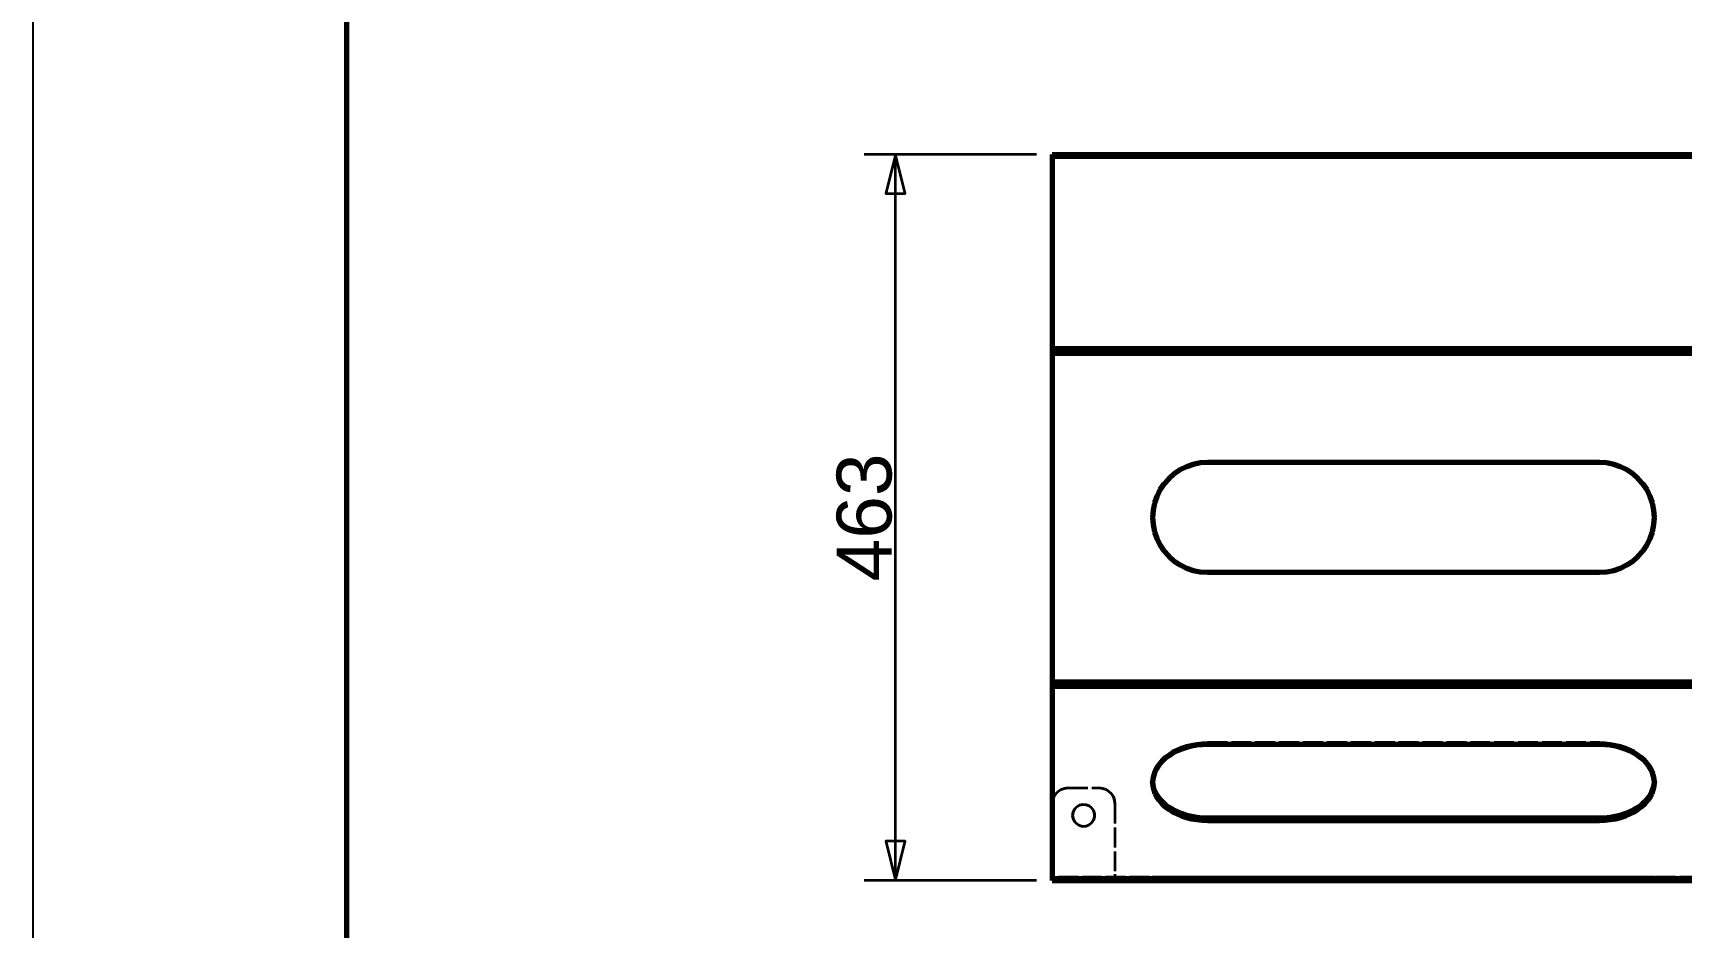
# Model space of a CAD drawing. Header units: millimetres. Extents: x 0 to 420, y 0 to 297.
# Drawn here: x 0 to 105.1, y 133.6 to 190.7 of the extents above; entities that cross this region are included whole.
import ezdxf
from ezdxf.enums import TextEntityAlignment as Align

# ---------------------------------------------------------------- set-up
doc = ezdxf.new("R2010")
doc.units = ezdxf.units.MM
doc.linetypes.add('DASHED', pattern=[1.524, 1.27, -0.254])
doc.styles.add('GOST', font='Arial')

msp = doc.modelspace()

# ---------------------------------------------------------------- linework, layer by layer
at = {"color": 7, "lineweight": 35}
for p, q in [((64, 182.91), (53, 182.91)), ((55, 136.61), (55, 182.91)), ((64, 136.61), (53, 136.61))]:
    msp.add_line(p, q, dxfattribs=at)
at = {"color": 1, "lineweight": 70}
for p, q in [((65, 182.91), (216, 182.91)), ((65, 182.91), (65, 182.91)), ((65, 182.91), (65, 182.91)), ((65, 182.91), (65, 182.9)), ((65, 182.9), (65, 182.9)), ((65, 182.9), (65, 182.89)), ((65, 182.89), (65, 182.89)), ((65, 182.89), (65, 182.88)), ((65, 182.88), (65, 182.87)), ((65, 182.87), (65, 182.86)), ((65, 182.86), (65, 182.85)), ((65, 182.85), (65, 182.84)), ((65, 182.84), (65, 182.83)), ((65, 182.83), (65, 182.81)), ((65, 182.81), (65, 182.8)), ((65, 182.8), (65, 170.53)), ((65, 182.8), (216, 182.8)), ((65, 170.53), (65, 170.51)), ((65, 170.53), (216, 170.53)), ((65, 170.51), (65, 170.49)), ((65, 170.49), (65, 170.48)), ((65, 170.48), (65, 170.46)), ((65, 170.46), (65, 170.44)), ((65, 170.44), (65, 170.42)), ((65, 170.42), (65, 170.4)), ((65, 170.4), (65, 170.37)), ((65, 170.37), (65, 170.35)), ((65, 170.35), (65, 170.33)), ((65, 170.33), (65, 170.31)), ((65, 170.31), (65, 170.28)), ((65, 170.28), (65, 170.26)), ((65, 170.26), (65, 170.24)), ((65, 170.24), (65, 149.28)), ((65, 170.24), (216, 170.24)), ((73.56, 162.99), (73.15, 162.79)), ((73.99, 163.14), (73.56, 162.99)), ((74.44, 163.23), (73.99, 163.14)), ((74.9, 163.26), (74.44, 163.23)), ((99.9, 163.26), (74.9, 163.26)), ((100.36, 163.23), (99.9, 163.26)), ((100.81, 163.14), (100.36, 163.23)), ((101.24, 162.99), (100.81, 163.14)), ((101.65, 162.79), (101.24, 162.99)), ((72.12, 161.89), (71.87, 161.51)), ((72.43, 162.23), (72.12, 161.89)), ((72.77, 162.54), (72.43, 162.23)), ((73.15, 162.79), (72.77, 162.54)), ((102.03, 162.54), (101.65, 162.79)), ((102.37, 162.23), (102.03, 162.54)), ((102.68, 161.89), (102.37, 162.23)), ((102.93, 161.51), (102.68, 161.89)), ((71.67, 161.1), (71.52, 160.67)), ((71.87, 161.51), (71.67, 161.1)), ((103.13, 161.1), (102.93, 161.51)), ((103.28, 160.67), (103.13, 161.1)), ((71.43, 160.22), (71.4, 159.76)), ((71.4, 159.76), (71.43, 159.3)), ((71.52, 160.67), (71.43, 160.22)), ((103.37, 160.22), (103.28, 160.67)), ((103.4, 159.76), (103.37, 160.22)), ((103.37, 159.3), (103.4, 159.76)), ((71.43, 159.3), (71.52, 158.85)), ((71.52, 158.85), (71.67, 158.42)), ((103.13, 158.42), (103.28, 158.85)), ((103.28, 158.85), (103.37, 159.3)), ((71.67, 158.42), (71.87, 158.01)), ((71.87, 158.01), (72.12, 157.63)), ((102.68, 157.63), (102.93, 158.01)), ((102.93, 158.01), (103.13, 158.42)), ((72.12, 157.63), (72.43, 157.28)), ((72.43, 157.28), (72.77, 156.98)), ((72.77, 156.98), (73.15, 156.73)), ((73.15, 156.73), (73.56, 156.53)), ((101.24, 156.53), (101.65, 156.73)), ((101.65, 156.73), (102.03, 156.98)), ((102.03, 156.98), (102.37, 157.28)), ((102.37, 157.28), (102.68, 157.63)), ((73.56, 156.53), (73.99, 156.38)), ((73.99, 156.38), (74.44, 156.29)), ((74.44, 156.29), (74.9, 156.26)), ((74.9, 156.26), (99.9, 156.26)), ((99.9, 156.26), (100.36, 156.29)), ((100.36, 156.29), (100.81, 156.38)), ((100.81, 156.38), (101.24, 156.53)), ((65, 149.28), (65, 149.26)), ((65, 149.28), (216, 149.28)), ((65, 149.26), (65, 149.23)), ((65, 149.23), (65, 149.21)), ((65, 149.21), (65, 149.19)), ((65, 149.19), (65, 149.17)), ((65, 149.17), (65, 149.14)), ((65, 149.14), (65, 149.12)), ((65, 149.12), (65, 149.1)), ((65, 149.1), (65, 149.08)), ((65, 149.08), (65, 149.06)), ((65, 149.06), (65, 149.04)), ((65, 149.04), (65, 149.03)), ((65, 149.03), (65, 149.01)), ((65, 149.01), (65, 148.99)), ((65, 148.99), (65, 136.72)), ((65, 148.99), (216, 148.99)), ((73.56, 145.09), (73.25, 144.99)), ((73.88, 145.17), (73.56, 145.09)), ((74.22, 145.23), (73.88, 145.17)), ((74.56, 145.26), (74.22, 145.23)), ((74.9, 145.27), (74.56, 145.26)), ((99.9, 145.27), (74.9, 145.27)), ((100.24, 145.26), (99.9, 145.27)), ((100.58, 145.23), (100.24, 145.26)), ((100.92, 145.17), (100.58, 145.23)), ((101.24, 145.09), (100.92, 145.17)), ((101.55, 144.99), (101.24, 145.09)), ((71.81, 144), (71.67, 143.78)), ((71.99, 144.2), (71.81, 144)), ((72.19, 144.39), (71.99, 144.2)), ((72.43, 144.56), (72.19, 144.39)), ((72.68, 144.72), (72.43, 144.56)), ((72.96, 144.87), (72.68, 144.72)), ((73.25, 144.99), (72.96, 144.87)), ((101.84, 144.87), (101.55, 144.99)), ((102.12, 144.72), (101.84, 144.87)), ((102.37, 144.56), (102.12, 144.72)), ((102.61, 144.39), (102.37, 144.56)), ((102.81, 144.2), (102.61, 144.39)), ((102.99, 144), (102.81, 144.2)), ((103.13, 143.78), (102.99, 144)), ((71.42, 143.09), (71.4, 142.86)), ((71.47, 143.33), (71.42, 143.09)), ((71.55, 143.56), (71.47, 143.33)), ((71.67, 143.78), (71.55, 143.56)), ((103.25, 143.56), (103.13, 143.78)), ((103.33, 143.33), (103.25, 143.56)), ((103.38, 143.09), (103.33, 143.33)), ((103.4, 142.86), (103.38, 143.09)), ((71.43, 142.7), (71.4, 142.93)), ((71.4, 142.86), (71.42, 142.62)), ((71.42, 142.62), (71.47, 142.38)), ((71.49, 142.47), (71.43, 142.7)), ((71.47, 142.38), (71.55, 142.15)), ((71.58, 142.24), (71.49, 142.47)), ((71.55, 142.15), (71.67, 141.93)), ((71.7, 142.03), (71.58, 142.24)), ((71.67, 141.93), (71.81, 141.72)), ((71.85, 141.82), (71.7, 142.03)), ((103.1, 142.03), (102.95, 141.82)), ((102.99, 141.72), (103.13, 141.93)), ((103.22, 142.24), (103.1, 142.03)), ((103.13, 141.93), (103.25, 142.15)), ((103.31, 142.47), (103.22, 142.24)), ((103.25, 142.15), (103.33, 142.38)), ((103.37, 142.7), (103.31, 142.47)), ((103.33, 142.38), (103.38, 142.62)), ((103.4, 142.93), (103.37, 142.7)), ((103.38, 142.62), (103.4, 142.86)), ((71.81, 141.72), (71.99, 141.51)), ((72.03, 141.62), (71.85, 141.82)), ((71.99, 141.51), (72.19, 141.32)), ((72.23, 141.44), (72.03, 141.62)), ((72.19, 141.32), (72.43, 141.15)), ((72.46, 141.27), (72.23, 141.44)), ((72.43, 141.15), (72.68, 140.99)), ((72.72, 141.11), (72.46, 141.27)), ((72.68, 140.99), (72.96, 140.85)), ((72.99, 140.98), (72.72, 141.11)), ((72.96, 140.85), (73.25, 140.72)), ((73.28, 140.86), (72.99, 140.98)), ((73.58, 140.76), (73.28, 140.86)), ((101.52, 140.86), (101.22, 140.76)), ((101.81, 140.98), (101.52, 140.86)), ((101.55, 140.72), (101.84, 140.85)), ((102.08, 141.11), (101.81, 140.98)), ((101.84, 140.85), (102.12, 140.99)), ((102.34, 141.27), (102.08, 141.11)), ((102.12, 140.99), (102.37, 141.15)), ((102.57, 141.44), (102.34, 141.27)), ((102.37, 141.15), (102.61, 141.32)), ((102.77, 141.62), (102.57, 141.44)), ((102.61, 141.32), (102.81, 141.51)), ((102.95, 141.82), (102.77, 141.62)), ((102.81, 141.51), (102.99, 141.72)), ((73.25, 140.72), (73.56, 140.62)), ((73.56, 140.62), (73.88, 140.54)), ((73.9, 140.68), (73.58, 140.76)), ((73.88, 140.54), (74.22, 140.49)), ((74.23, 140.63), (73.9, 140.68)), ((74.22, 140.49), (74.56, 140.45)), ((74.56, 140.59), (74.23, 140.63)), ((74.9, 140.58), (74.56, 140.59)), ((74.56, 140.45), (74.9, 140.44)), ((99.9, 140.58), (74.9, 140.58)), ((74.9, 140.44), (74.9, 140.58)), ((74.9, 140.44), (99.9, 140.44)), ((100.24, 140.59), (99.9, 140.58)), ((99.9, 140.44), (99.9, 140.58)), ((99.9, 140.44), (100.24, 140.45)), ((100.57, 140.63), (100.24, 140.59)), ((100.24, 140.45), (100.58, 140.49)), ((100.9, 140.68), (100.57, 140.63)), ((100.58, 140.49), (100.92, 140.54)), ((101.22, 140.76), (100.9, 140.68)), ((100.92, 140.54), (101.24, 140.62)), ((101.24, 140.62), (101.55, 140.72)), ((65, 136.72), (65, 136.71)), ((65, 136.72), (216, 136.72)), ((65, 136.71), (65, 136.69)), ((65, 136.69), (65, 136.68)), ((65, 136.68), (65, 136.67)), ((65, 136.67), (65, 136.66)), ((65, 136.66), (65, 136.65)), ((65, 136.65), (65, 136.64)), ((65, 136.64), (65, 136.63)), ((65, 136.63), (65, 136.62)), ((65, 136.62), (65, 136.62)), ((65, 136.62), (65, 136.61)), ((65, 136.61), (216, 136.61)), ((65, 136.61), (65, 136.61)), ((65, 136.61), (65, 136.61)), ((65, 136.61), (65, 136.61))]:
    msp.add_line(p, q, dxfattribs=at)
at = {"color": 5, "linetype": 'DASHED', "lineweight": 35}
for p, q in [((216, 182.91), (65, 182.91)), ((65, 182.71), (65, 182.91)), ((65, 182.71), (65, 182.91)), ((67.15, 182.91), (67.15, 182.71)), ((67.15, 182.91), (67.17, 182.91)), ((67.17, 182.91), (67.15, 182.91)), ((67.17, 182.91), (67.23, 182.91)), ((67.23, 182.91), (67.17, 182.91)), ((67.23, 182.91), (67.34, 182.91)), ((67.34, 182.91), (67.23, 182.91)), ((67.34, 182.91), (67.47, 182.91)), ((67.47, 182.91), (67.34, 182.91)), ((67.47, 182.91), (67.63, 182.91)), ((67.63, 182.91), (67.47, 182.91)), ((67.63, 182.91), (67.81, 182.91)), ((67.81, 182.91), (67.63, 182.91)), ((67.81, 182.91), (68, 182.91)), ((68, 182.91), (67.81, 182.91)), ((68, 182.91), (68.19, 182.91)), ((68.19, 182.91), (68, 182.91)), ((68.19, 182.91), (68.37, 182.91)), ((68.37, 182.91), (68.19, 182.91)), ((68.37, 182.91), (68.53, 182.91)), ((68.53, 182.91), (68.37, 182.91)), ((68.53, 182.91), (68.66, 182.91)), ((68.66, 182.91), (68.53, 182.91)), ((68.66, 182.91), (68.77, 182.91)), ((68.77, 182.91), (68.66, 182.91)), ((68.77, 182.91), (68.83, 182.91)), ((68.83, 182.91), (68.77, 182.91)), ((68.83, 182.91), (68.85, 182.91)), ((68.85, 182.91), (68.83, 182.91)), ((96.15, 182.91), (96.15, 182.71)), ((96.15, 182.91), (96.17, 182.91)), ((96.17, 182.91), (96.15, 182.91)), ((96.17, 182.91), (96.23, 182.91)), ((96.23, 182.91), (96.17, 182.91)), ((96.23, 182.91), (96.34, 182.91)), ((96.34, 182.91), (96.23, 182.91)), ((96.34, 182.91), (96.47, 182.91)), ((96.47, 182.91), (96.34, 182.91)), ((96.47, 182.91), (96.63, 182.91)), ((96.63, 182.91), (96.47, 182.91)), ((96.63, 182.91), (96.81, 182.91)), ((96.81, 182.91), (96.63, 182.91)), ((96.81, 182.91), (97, 182.91)), ((97, 182.91), (96.81, 182.91)), ((97, 182.91), (97.19, 182.91)), ((97.19, 182.91), (97, 182.91)), ((97.19, 182.91), (97.37, 182.91)), ((97.37, 182.91), (97.19, 182.91)), ((97.37, 182.91), (97.53, 182.91)), ((97.53, 182.91), (97.37, 182.91)), ((97.53, 182.91), (97.66, 182.91)), ((97.66, 182.91), (97.53, 182.91)), ((97.66, 182.91), (97.77, 182.91)), ((97.77, 182.91), (97.66, 182.91)), ((97.77, 182.91), (97.83, 182.91)), ((97.83, 182.91), (97.77, 182.91)), ((97.83, 182.91), (97.85, 182.91)), ((97.85, 182.91), (97.83, 182.91)), ((65, 182.65), (65, 182.8)), ((65, 182.71), (65, 182.71)), ((65, 182.71), (65, 182.71)), ((65, 182.71), (65, 182.71)), ((65, 182.71), (65, 182.7)), ((216, 182.71), (65, 182.71)), ((65, 182.71), (216, 182.71)), ((65, 182.7), (65, 182.7)), ((65, 182.7), (65, 182.7)), ((65, 182.7), (65, 182.7)), ((65, 182.7), (65, 182.69)), ((65, 182.69), (65, 182.69)), ((65, 182.69), (65, 182.68)), ((65, 182.68), (65, 182.67)), ((65, 182.67), (65, 182.67)), ((65, 182.67), (65, 182.66)), ((65, 182.66), (65, 182.65)), ((65, 182.65), (65, 170.38)), ((67.15, 182.71), (67.17, 182.71)), ((67.17, 182.71), (67.15, 182.71)), ((67.17, 182.71), (67.23, 182.71)), ((67.23, 182.71), (67.17, 182.71)), ((67.23, 182.71), (67.34, 182.71)), ((67.34, 182.71), (67.23, 182.71)), ((67.34, 182.71), (67.47, 182.71)), ((67.47, 182.71), (67.34, 182.71)), ((67.47, 182.71), (67.63, 182.71)), ((67.63, 182.71), (67.47, 182.71)), ((67.63, 182.71), (67.81, 182.71)), ((67.81, 182.71), (67.63, 182.71)), ((67.81, 182.71), (68, 182.71)), ((68, 182.71), (67.81, 182.71)), ((68, 182.71), (68.19, 182.71)), ((68.19, 182.71), (68, 182.71)), ((68.19, 182.71), (68.37, 182.71)), ((68.37, 182.71), (68.19, 182.71)), ((68.37, 182.71), (68.53, 182.71)), ((68.53, 182.71), (68.37, 182.71)), ((68.53, 182.71), (68.66, 182.71)), ((68.66, 182.71), (68.53, 182.71)), ((68.66, 182.71), (68.77, 182.71)), ((68.77, 182.71), (68.66, 182.71)), ((68.77, 182.71), (68.83, 182.71)), ((68.83, 182.71), (68.77, 182.71)), ((68.83, 182.71), (68.85, 182.71)), ((68.85, 182.71), (68.83, 182.71)), ((96.15, 182.71), (96.17, 182.71)), ((96.17, 182.71), (96.15, 182.71)), ((96.17, 182.71), (96.23, 182.71)), ((96.23, 182.71), (96.17, 182.71)), ((96.23, 182.71), (96.34, 182.71)), ((96.34, 182.71), (96.23, 182.71)), ((96.34, 182.71), (96.47, 182.71)), ((96.47, 182.71), (96.34, 182.71)), ((96.47, 182.71), (96.63, 182.71)), ((96.63, 182.71), (96.47, 182.71)), ((96.63, 182.71), (96.81, 182.71)), ((96.81, 182.71), (96.63, 182.71)), ((96.81, 182.71), (97, 182.71)), ((97, 182.71), (96.81, 182.71)), ((97, 182.71), (97.19, 182.71)), ((97.19, 182.71), (97, 182.71)), ((97.19, 182.71), (97.37, 182.71)), ((97.37, 182.71), (97.19, 182.71)), ((97.37, 182.71), (97.53, 182.71)), ((97.53, 182.71), (97.37, 182.71)), ((97.53, 182.71), (97.66, 182.71)), ((97.66, 182.71), (97.53, 182.71)), ((97.66, 182.71), (97.77, 182.71)), ((97.77, 182.71), (97.66, 182.71)), ((97.77, 182.71), (97.83, 182.71)), ((97.83, 182.71), (97.77, 182.71)), ((97.83, 182.71), (97.85, 182.71)), ((97.85, 182.71), (97.83, 182.71)), ((65, 170.38), (65, 170.53)), ((65, 170.38), (65, 170.37)), ((65, 170.37), (65, 170.37)), ((65, 170.37), (65, 170.36)), ((65, 170.36), (65, 170.35)), ((65, 170.35), (65, 170.34)), ((65, 170.34), (65, 170.33)), ((65, 170.33), (65, 170.32)), ((65, 170.32), (65, 170.31)), ((65, 170.31), (65, 170.3)), ((65, 170.3), (65, 170.28)), ((65, 170.28), (65, 170.27)), ((65, 170.27), (65, 170.26)), ((65, 170.26), (65, 170.25)), ((65, 170.25), (65, 170.24)), ((65, 170.24), (65, 149.28)), ((73.15, 162.79), (73.56, 162.99)), ((73.56, 162.99), (73.99, 163.14)), ((73.99, 163.14), (74.44, 163.23)), ((74.44, 163.23), (74.9, 163.26)), ((74.9, 163.26), (99.9, 163.26)), ((99.9, 163.26), (100.36, 163.23)), ((100.36, 163.23), (100.81, 163.14)), ((100.81, 163.14), (101.24, 162.99)), ((101.24, 162.99), (101.65, 162.79)), ((71.87, 161.51), (72.12, 161.89)), ((72.12, 161.89), (72.43, 162.23)), ((72.43, 162.23), (72.77, 162.54)), ((72.77, 162.54), (73.15, 162.79)), ((101.65, 162.79), (102.03, 162.54)), ((102.03, 162.54), (102.37, 162.23)), ((102.37, 162.23), (102.68, 161.89)), ((102.68, 161.89), (102.93, 161.51)), ((71.52, 160.67), (71.67, 161.1)), ((71.67, 161.1), (71.87, 161.51)), ((102.93, 161.51), (103.13, 161.1)), ((103.13, 161.1), (103.28, 160.67)), ((71.4, 159.76), (71.43, 160.22)), ((71.43, 159.3), (71.4, 159.76)), ((71.43, 160.22), (71.52, 160.67)), ((103.28, 160.67), (103.37, 160.22)), ((103.37, 160.22), (103.4, 159.76)), ((103.4, 159.76), (103.37, 159.3)), ((71.52, 158.85), (71.43, 159.3)), ((71.67, 158.42), (71.52, 158.85)), ((103.28, 158.85), (103.13, 158.42)), ((103.37, 159.3), (103.28, 158.85)), ((71.87, 158.01), (71.67, 158.42)), ((72.12, 157.63), (71.87, 158.01)), ((102.93, 158.01), (102.68, 157.63)), ((103.13, 158.42), (102.93, 158.01)), ((72.43, 157.28), (72.12, 157.63)), ((72.77, 156.98), (72.43, 157.28)), ((73.15, 156.73), (72.77, 156.98)), ((73.56, 156.53), (73.15, 156.73)), ((101.65, 156.73), (101.24, 156.53)), ((102.03, 156.98), (101.65, 156.73)), ((102.37, 157.28), (102.03, 156.98)), ((102.68, 157.63), (102.37, 157.28)), ((73.99, 156.38), (73.56, 156.53)), ((74.44, 156.29), (73.99, 156.38)), ((74.9, 156.26), (74.44, 156.29)), ((99.9, 156.26), (74.9, 156.26)), ((100.36, 156.29), (99.9, 156.26)), ((100.81, 156.38), (100.36, 156.29)), ((101.24, 156.53), (100.81, 156.38)), ((65, 149.28), (65, 149.27)), ((65, 149.27), (65, 149.26)), ((65, 149.26), (65, 149.25)), ((65, 149.25), (65, 149.23)), ((65, 149.23), (65, 149.22)), ((65, 149.22), (65, 149.21)), ((65, 149.21), (65, 149.2)), ((65, 149.2), (65, 149.19)), ((65, 149.19), (65, 149.18)), ((65, 149.18), (65, 149.17)), ((65, 149.17), (65, 149.16)), ((65, 149.16), (65, 149.15)), ((65, 149.15), (65, 149.14)), ((65, 149.14), (65, 136.86)), ((65, 149.14), (65, 148.99)), ((65, 149.14), (65, 149.14)), ((72.96, 145.01), (73.25, 145.13)), ((73.25, 145.13), (73.56, 145.23)), ((73.56, 145.23), (73.88, 145.31)), ((73.88, 145.31), (74.22, 145.37)), ((74.22, 145.37), (74.56, 145.41)), ((74.56, 145.41), (74.9, 145.42)), ((74.9, 145.42), (99.9, 145.42)), ((99.9, 145.42), (100.24, 145.41)), ((100.24, 145.41), (100.58, 145.37)), ((100.58, 145.37), (100.92, 145.31)), ((100.92, 145.31), (101.24, 145.23)), ((101.24, 145.23), (101.55, 145.13)), ((101.55, 145.13), (101.84, 145.01)), ((71.67, 143.93), (71.81, 144.14)), ((71.81, 144.14), (71.99, 144.34)), ((71.99, 144.34), (72.19, 144.53)), ((72.19, 144.53), (72.43, 144.71)), ((72.43, 144.71), (72.68, 144.87)), ((72.68, 144.87), (72.96, 145.01)), ((101.84, 145.01), (102.12, 144.87)), ((102.12, 144.87), (102.37, 144.71)), ((102.37, 144.71), (102.61, 144.53)), ((102.61, 144.53), (102.81, 144.34)), ((102.81, 144.34), (102.99, 144.14)), ((102.99, 144.14), (103.13, 143.93)), ((71.4, 143), (71.42, 143.24)), ((71.4, 142.93), (71.4, 143)), ((71.42, 143.24), (71.47, 143.47)), ((71.47, 143.47), (71.55, 143.7)), ((71.55, 143.7), (71.67, 143.93)), ((103.13, 143.93), (103.25, 143.7)), ((103.25, 143.7), (103.33, 143.47)), ((103.33, 143.47), (103.38, 143.24)), ((103.38, 143.24), (103.4, 143)), ((103.4, 143), (103.4, 142.93)), ((65.1, 141.94), (65.03, 141.73)), ((65.03, 141.73), (65.1, 141.94)), ((65.22, 142.13), (65.1, 141.94)), ((65.1, 141.94), (65.22, 142.13)), ((65.38, 142.29), (65.22, 142.13)), ((65.22, 142.13), (65.38, 142.29)), ((65.57, 142.41), (65.38, 142.29)), ((65.38, 142.29), (65.57, 142.41)), ((65.78, 142.48), (65.57, 142.41)), ((65.57, 142.41), (65.78, 142.48)), ((66, 142.51), (65.78, 142.48)), ((65.78, 142.48), (66, 142.51)), ((66, 142.51), (68, 142.51)), ((66, 142.51), (68, 142.51)), ((68, 142.51), (68.22, 142.48)), ((68.22, 142.48), (68, 142.51)), ((68.22, 142.48), (68.43, 142.41)), ((68.43, 142.41), (68.22, 142.48)), ((68.43, 142.41), (68.62, 142.29)), ((68.62, 142.29), (68.43, 142.41)), ((68.62, 142.29), (68.78, 142.13)), ((68.78, 142.13), (68.62, 142.29)), ((68.78, 142.13), (68.9, 141.94)), ((68.9, 141.94), (68.78, 142.13)), ((68.9, 141.94), (68.97, 141.73)), ((68.97, 141.73), (68.9, 141.94)), ((65.03, 141.73), (65, 141.51)), ((65, 141.51), (65.03, 141.73)), ((65, 141.51), (65, 137.01)), ((65, 137.01), (65, 141.51)), ((66.3, 140.76), (66.33, 140.97)), ((66.33, 140.97), (66.3, 140.76)), ((66.33, 140.97), (66.42, 141.15)), ((66.42, 141.15), (66.33, 140.97)), ((66.42, 141.15), (66.56, 141.31)), ((66.56, 141.31), (66.42, 141.15)), ((66.56, 141.31), (66.74, 141.41)), ((66.74, 141.41), (66.56, 141.31)), ((66.74, 141.41), (66.95, 141.46)), ((66.95, 141.46), (66.74, 141.41)), ((66.95, 141.46), (67.16, 141.44)), ((67.16, 141.44), (66.95, 141.46)), ((67.16, 141.44), (67.35, 141.37)), ((67.35, 141.37), (67.16, 141.44)), ((67.35, 141.37), (67.51, 141.24)), ((67.51, 141.24), (67.35, 141.37)), ((67.51, 141.24), (67.63, 141.06)), ((67.63, 141.06), (67.51, 141.24)), ((67.63, 141.06), (67.69, 140.86)), ((67.69, 140.86), (67.63, 141.06)), ((67.69, 140.86), (67.69, 140.66)), ((67.69, 140.66), (67.69, 140.86)), ((68.97, 141.73), (69, 141.51)), ((69, 141.51), (68.97, 141.73)), ((69, 141.51), (69, 137.01)), ((69, 141.51), (69, 137.01)), ((66.33, 140.55), (66.3, 140.76)), ((66.3, 140.76), (66.33, 140.55)), ((66.42, 140.37), (66.33, 140.55)), ((66.33, 140.55), (66.42, 140.37)), ((66.56, 140.21), (66.42, 140.37)), ((66.42, 140.37), (66.56, 140.21)), ((66.74, 140.11), (66.56, 140.21)), ((66.56, 140.21), (66.74, 140.11)), ((66.95, 140.06), (66.74, 140.11)), ((66.74, 140.11), (66.95, 140.06)), ((67.16, 140.08), (66.95, 140.06)), ((66.95, 140.06), (67.16, 140.08)), ((67.35, 140.15), (67.16, 140.08)), ((67.16, 140.08), (67.35, 140.15)), ((67.51, 140.28), (67.35, 140.15)), ((67.35, 140.15), (67.51, 140.28)), ((67.63, 140.46), (67.51, 140.28)), ((67.51, 140.28), (67.63, 140.46)), ((67.69, 140.66), (67.63, 140.46)), ((67.63, 140.46), (67.69, 140.66)), ((65, 136.96), (65, 137.01)), ((65, 137.01), (65, 136.99)), ((65, 136.99), (65, 136.97)), ((65, 136.97), (65, 136.94)), ((65, 136.92), (65, 136.96)), ((65, 136.94), (65, 136.92)), ((65, 136.88), (65, 136.92)), ((65, 136.92), (65, 136.9)), ((65, 136.9), (65, 136.88)), ((65, 136.84), (65, 136.88)), ((65, 136.88), (65, 136.87)), ((65, 136.87), (65, 136.85)), ((65, 136.86), (65, 136.86)), ((65, 136.86), (65, 136.85)), ((65, 136.86), (65, 136.72)), ((65, 136.85), (65, 136.84)), ((65, 136.85), (65, 136.84)), ((65, 136.8), (65, 136.84)), ((65, 136.84), (65, 136.83)), ((65, 136.84), (65, 136.84)), ((65, 136.84), (65, 136.83)), ((65, 136.83), (65, 136.82)), ((65, 136.83), (65, 136.83)), ((65, 136.83), (65, 136.82)), ((65, 136.82), (65, 136.81)), ((65, 136.82), (65, 136.82)), ((65, 136.82), (65, 136.82)), ((65, 136.82), (65, 136.81)), ((65, 136.81), (65, 136.81)), ((65, 136.81), (65, 136.81)), ((65, 136.81), (65, 136.61)), ((65, 136.81), (69, 136.81)), ((65, 136.81), (65, 136.61)), ((65, 136.81), (65, 136.81)), ((65, 136.81), (65, 136.81)), ((65, 136.81), (65, 136.81)), ((65, 136.81), (65, 136.81)), ((216, 136.81), (65, 136.81)), ((65, 136.76), (65, 136.8)), ((65, 136.73), (65, 136.76)), ((65, 136.7), (65, 136.73)), ((65, 136.67), (65, 136.7)), ((65, 136.65), (65, 136.67)), ((65, 136.63), (65, 136.65)), ((65, 136.62), (65, 136.63)), ((69, 137.01), (69, 136.96)), ((69, 137.01), (69, 136.99)), ((69, 136.99), (69, 136.97)), ((69, 136.97), (69, 136.94)), ((69, 136.96), (69, 136.92)), ((69, 136.94), (69, 136.92)), ((69, 136.92), (69, 136.88)), ((69, 136.92), (69, 136.9)), ((69, 136.9), (69, 136.88)), ((69, 136.88), (69, 136.84)), ((69, 136.88), (69, 136.87)), ((69, 136.87), (69, 136.85)), ((69, 136.85), (69, 136.84)), ((69, 136.84), (69, 136.8)), ((69, 136.84), (69, 136.83)), ((69, 136.83), (69, 136.82)), ((69, 136.82), (69, 136.81)), ((69, 136.61), (69, 136.81)), ((69, 136.81), (69, 136.81)), ((69, 136.81), (69, 136.81)), ((69, 136.81), (69, 136.61)), ((69, 136.81), (69.2, 136.81)), ((69, 136.8), (69, 136.76)), ((69, 136.76), (69, 136.73)), ((69, 136.73), (69, 136.7)), ((69, 136.7), (69, 136.67)), ((69, 136.67), (69, 136.65)), ((69, 136.65), (69, 136.63)), ((69, 136.63), (69, 136.62)), ((69.2, 136.81), (211.8, 136.81)), ((69.2, 136.81), (69.2, 136.61)), ((69.2, 136.81), (69.2, 136.61)), ((71.42, 136.81), (71.4, 136.81)), ((71.4, 136.81), (71.42, 136.81)), ((71.42, 136.81), (71.4, 136.81)), ((71.4, 136.81), (71.42, 136.81)), ((71.49, 136.81), (71.42, 136.81)), ((71.42, 136.81), (71.49, 136.81)), ((71.49, 136.81), (71.42, 136.81)), ((71.42, 136.81), (71.49, 136.81)), ((71.6, 136.81), (71.49, 136.81)), ((71.49, 136.81), (71.6, 136.81)), ((71.6, 136.81), (71.49, 136.81)), ((71.49, 136.81), (71.6, 136.81)), ((71.75, 136.81), (71.6, 136.81)), ((71.6, 136.81), (71.75, 136.81)), ((71.75, 136.81), (71.6, 136.81)), ((71.6, 136.81), (71.75, 136.81)), ((71.94, 136.81), (71.75, 136.81)), ((71.75, 136.81), (71.94, 136.81)), ((71.94, 136.81), (71.75, 136.81)), ((71.75, 136.81), (71.94, 136.81)), ((72.16, 136.81), (71.94, 136.81)), ((71.94, 136.81), (72.16, 136.81)), ((72.16, 136.81), (71.94, 136.81)), ((71.94, 136.81), (72.16, 136.81)), ((72.43, 136.81), (72.16, 136.81)), ((72.16, 136.81), (72.43, 136.81)), ((72.43, 136.81), (72.16, 136.81)), ((72.16, 136.81), (72.43, 136.81)), ((72.72, 136.81), (72.43, 136.81)), ((72.43, 136.81), (72.72, 136.81)), ((72.72, 136.81), (72.43, 136.81)), ((72.43, 136.81), (72.72, 136.81)), ((73.04, 136.81), (72.72, 136.81)), ((72.72, 136.81), (73.04, 136.81)), ((73.04, 136.81), (72.72, 136.81)), ((72.72, 136.81), (73.04, 136.81)), ((73.38, 136.81), (73.04, 136.81)), ((73.04, 136.81), (73.38, 136.81)), ((73.38, 136.81), (73.04, 136.81)), ((73.04, 136.81), (73.38, 136.81)), ((73.74, 136.81), (73.38, 136.81)), ((73.38, 136.81), (73.74, 136.81)), ((73.74, 136.81), (73.38, 136.81)), ((73.38, 136.81), (73.74, 136.81)), ((74.12, 136.81), (73.74, 136.81)), ((73.74, 136.81), (74.12, 136.81)), ((74.12, 136.81), (73.74, 136.81)), ((73.74, 136.81), (74.12, 136.81)), ((74.51, 136.81), (74.12, 136.81)), ((74.12, 136.81), (74.51, 136.81)), ((74.51, 136.81), (74.12, 136.81)), ((74.12, 136.81), (74.51, 136.81)), ((74.9, 136.81), (74.51, 136.81)), ((74.51, 136.81), (74.9, 136.81)), ((74.9, 136.81), (74.51, 136.81)), ((74.51, 136.81), (74.9, 136.81)), ((74.9, 136.81), (99.9, 136.81)), ((99.9, 136.81), (74.9, 136.81)), ((74.9, 136.81), (99.9, 136.81)), ((99.9, 136.81), (74.9, 136.81)), ((99.9, 136.81), (100.29, 136.81)), ((100.29, 136.81), (99.9, 136.81)), ((99.9, 136.81), (100.29, 136.81)), ((100.29, 136.81), (99.9, 136.81)), ((100.29, 136.81), (100.68, 136.81)), ((100.68, 136.81), (100.29, 136.81)), ((100.29, 136.81), (100.68, 136.81)), ((100.68, 136.81), (100.29, 136.81)), ((100.68, 136.81), (101.06, 136.81)), ((101.06, 136.81), (100.68, 136.81)), ((100.68, 136.81), (101.06, 136.81)), ((101.06, 136.81), (100.68, 136.81)), ((101.06, 136.81), (101.42, 136.81)), ((101.42, 136.81), (101.06, 136.81)), ((101.06, 136.81), (101.42, 136.81)), ((101.42, 136.81), (101.06, 136.81)), ((101.42, 136.81), (101.76, 136.81)), ((101.76, 136.81), (101.42, 136.81)), ((101.42, 136.81), (101.76, 136.81)), ((101.76, 136.81), (101.42, 136.81)), ((101.76, 136.81), (102.08, 136.81)), ((102.08, 136.81), (101.76, 136.81)), ((101.76, 136.81), (102.08, 136.81)), ((102.08, 136.81), (101.76, 136.81)), ((102.08, 136.81), (102.37, 136.81)), ((102.37, 136.81), (102.08, 136.81)), ((102.08, 136.81), (102.37, 136.81)), ((102.37, 136.81), (102.08, 136.81)), ((102.37, 136.81), (102.64, 136.81)), ((102.64, 136.81), (102.37, 136.81)), ((102.37, 136.81), (102.64, 136.81)), ((102.64, 136.81), (102.37, 136.81)), ((102.64, 136.81), (102.86, 136.81)), ((102.86, 136.81), (102.64, 136.81)), ((102.64, 136.81), (102.86, 136.81)), ((102.86, 136.81), (102.64, 136.81)), ((102.86, 136.81), (103.05, 136.81)), ((103.05, 136.81), (102.86, 136.81)), ((102.86, 136.81), (103.05, 136.81)), ((103.05, 136.81), (102.86, 136.81)), ((103.05, 136.81), (103.2, 136.81)), ((103.2, 136.81), (103.05, 136.81)), ((103.05, 136.81), (103.2, 136.81)), ((103.2, 136.81), (103.05, 136.81)), ((103.2, 136.81), (103.31, 136.81)), ((103.31, 136.81), (103.2, 136.81)), ((103.2, 136.81), (103.31, 136.81)), ((103.31, 136.81), (103.2, 136.81)), ((103.31, 136.81), (103.38, 136.81)), ((103.38, 136.81), (103.31, 136.81)), ((103.31, 136.81), (103.38, 136.81)), ((103.38, 136.81), (103.31, 136.81)), ((103.38, 136.81), (103.4, 136.81)), ((103.4, 136.81), (103.38, 136.81)), ((103.38, 136.81), (103.4, 136.81)), ((103.4, 136.81), (103.38, 136.81)), ((65, 136.61), (65, 136.62)), ((65, 136.61), (69, 136.61)), ((65, 136.61), (65, 136.61)), ((69, 136.62), (69, 136.61)), ((69.2, 136.61), (69, 136.61)), ((69, 136.61), (69, 136.61)), ((69.2, 136.61), (211.8, 136.61)), ((71.42, 136.61), (71.4, 136.61)), ((71.4, 136.61), (71.42, 136.61)), ((71.42, 136.61), (71.4, 136.61)), ((71.4, 136.61), (71.42, 136.61)), ((71.49, 136.61), (71.42, 136.61)), ((71.42, 136.61), (71.49, 136.61)), ((71.49, 136.61), (71.42, 136.61)), ((71.42, 136.61), (71.49, 136.61)), ((71.6, 136.61), (71.49, 136.61)), ((71.49, 136.61), (71.6, 136.61)), ((71.6, 136.61), (71.49, 136.61)), ((71.49, 136.61), (71.6, 136.61)), ((71.75, 136.61), (71.6, 136.61)), ((71.6, 136.61), (71.75, 136.61)), ((71.75, 136.61), (71.6, 136.61)), ((71.6, 136.61), (71.75, 136.61)), ((71.94, 136.61), (71.75, 136.61)), ((71.75, 136.61), (71.94, 136.61)), ((71.94, 136.61), (71.75, 136.61)), ((71.75, 136.61), (71.94, 136.61)), ((72.16, 136.61), (71.94, 136.61)), ((71.94, 136.61), (72.16, 136.61)), ((72.16, 136.61), (71.94, 136.61)), ((71.94, 136.61), (72.16, 136.61)), ((72.43, 136.61), (72.16, 136.61)), ((72.16, 136.61), (72.43, 136.61)), ((72.43, 136.61), (72.16, 136.61)), ((72.16, 136.61), (72.43, 136.61)), ((72.72, 136.61), (72.43, 136.61)), ((72.43, 136.61), (72.72, 136.61)), ((72.72, 136.61), (72.43, 136.61)), ((72.43, 136.61), (72.72, 136.61)), ((73.04, 136.61), (72.72, 136.61)), ((72.72, 136.61), (73.04, 136.61)), ((73.04, 136.61), (72.72, 136.61)), ((72.72, 136.61), (73.04, 136.61)), ((73.38, 136.61), (73.04, 136.61)), ((73.04, 136.61), (73.38, 136.61)), ((73.38, 136.61), (73.04, 136.61)), ((73.04, 136.61), (73.38, 136.61)), ((73.74, 136.61), (73.38, 136.61)), ((73.38, 136.61), (73.74, 136.61)), ((73.74, 136.61), (73.38, 136.61)), ((73.38, 136.61), (73.74, 136.61)), ((74.12, 136.61), (73.74, 136.61)), ((73.74, 136.61), (74.12, 136.61)), ((74.12, 136.61), (73.74, 136.61)), ((73.74, 136.61), (74.12, 136.61)), ((74.51, 136.61), (74.12, 136.61)), ((74.12, 136.61), (74.51, 136.61)), ((74.51, 136.61), (74.12, 136.61)), ((74.12, 136.61), (74.51, 136.61)), ((74.9, 136.61), (74.51, 136.61)), ((74.51, 136.61), (74.9, 136.61)), ((74.9, 136.61), (74.51, 136.61)), ((74.51, 136.61), (74.9, 136.61)), ((99.9, 136.61), (74.9, 136.61)), ((74.9, 136.61), (99.9, 136.61)), ((99.9, 136.61), (74.9, 136.61)), ((74.9, 136.61), (99.9, 136.61)), ((99.9, 136.61), (100.29, 136.61)), ((100.29, 136.61), (99.9, 136.61)), ((99.9, 136.61), (100.29, 136.61)), ((100.29, 136.61), (99.9, 136.61)), ((100.29, 136.61), (100.68, 136.61)), ((100.68, 136.61), (100.29, 136.61)), ((100.29, 136.61), (100.68, 136.61)), ((100.68, 136.61), (100.29, 136.61)), ((100.68, 136.61), (101.06, 136.61)), ((101.06, 136.61), (100.68, 136.61)), ((100.68, 136.61), (101.06, 136.61)), ((101.06, 136.61), (100.68, 136.61)), ((101.06, 136.61), (101.42, 136.61)), ((101.42, 136.61), (101.06, 136.61)), ((101.06, 136.61), (101.42, 136.61)), ((101.42, 136.61), (101.06, 136.61)), ((101.42, 136.61), (101.76, 136.61)), ((101.76, 136.61), (101.42, 136.61)), ((101.42, 136.61), (101.76, 136.61)), ((101.76, 136.61), (101.42, 136.61)), ((101.76, 136.61), (102.08, 136.61)), ((102.08, 136.61), (101.76, 136.61)), ((101.76, 136.61), (102.08, 136.61)), ((102.08, 136.61), (101.76, 136.61)), ((102.08, 136.61), (102.37, 136.61)), ((102.37, 136.61), (102.08, 136.61)), ((102.08, 136.61), (102.37, 136.61)), ((102.37, 136.61), (102.08, 136.61)), ((102.37, 136.61), (102.64, 136.61)), ((102.64, 136.61), (102.37, 136.61)), ((102.37, 136.61), (102.64, 136.61)), ((102.64, 136.61), (102.37, 136.61)), ((102.64, 136.61), (102.86, 136.61)), ((102.86, 136.61), (102.64, 136.61)), ((102.64, 136.61), (102.86, 136.61)), ((102.86, 136.61), (102.64, 136.61)), ((102.86, 136.61), (103.05, 136.61)), ((103.05, 136.61), (102.86, 136.61)), ((102.86, 136.61), (103.05, 136.61)), ((103.05, 136.61), (102.86, 136.61)), ((103.05, 136.61), (103.2, 136.61)), ((103.2, 136.61), (103.05, 136.61)), ((103.05, 136.61), (103.2, 136.61)), ((103.2, 136.61), (103.05, 136.61)), ((103.2, 136.61), (103.31, 136.61)), ((103.31, 136.61), (103.2, 136.61)), ((103.2, 136.61), (103.31, 136.61)), ((103.31, 136.61), (103.2, 136.61)), ((103.31, 136.61), (103.38, 136.61)), ((103.38, 136.61), (103.31, 136.61)), ((103.31, 136.61), (103.38, 136.61)), ((103.38, 136.61), (103.31, 136.61)), ((103.38, 136.61), (103.4, 136.61)), ((103.4, 136.61), (103.38, 136.61)), ((103.38, 136.61), (103.4, 136.61)), ((103.4, 136.61), (103.38, 136.61))]:
    msp.add_line(p, q, dxfattribs=at)
at = {"color": 7, "lineweight": 25}
msp.add_lwpolyline([(0, 0), (420, 0), (420, 297), (0, 297)], close=True, dxfattribs=at)
at = {"color": 7, "lineweight": 70}
msp.add_lwpolyline([(20, 5), (415, 5), (415, 292), (20, 292)], close=True, dxfattribs=at)
at = {"color": 7, "lineweight": 35}
for points in [[(55, 182.91), (54.38, 180.41), (55.62, 180.41)], [(55, 136.61), (55.62, 139.11), (54.38, 139.11)]]:
    msp.add_lwpolyline(points, close=True, dxfattribs=at)

# ---------------------------------------------------------------- texts
at = {"color": 7, "style": 'GOST'}
msp.add_text('463', height=3.5, rotation=90, dxfattribs=at).set_placement((53, 159.76), align=Align.MIDDLE)

doc.saveas('drawing.dxf')
